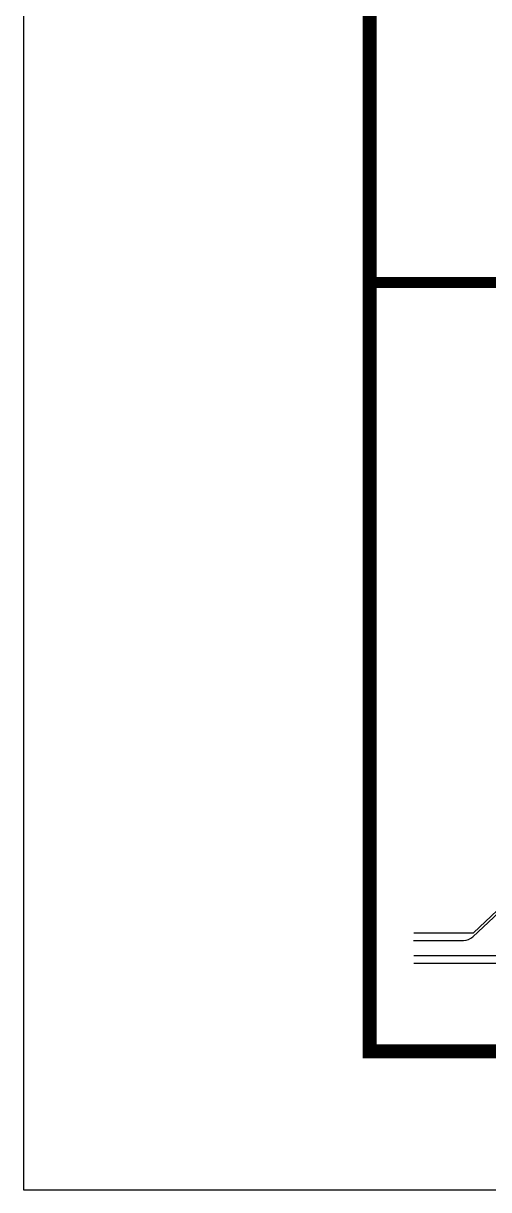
# Model space of a CAD drawing. Extents: x -34815 to 81416, y -425322 to 67478.
# Drawn here: x -2684 to 676, y -185122 to -176696 of the extents above; entities that cross this region are included whole.
import ezdxf

# ---------------------------------------------------------------- set-up
doc = ezdxf.new("R2010")
doc.units = 0
doc.header["$LTSCALE"] = 1000
doc.header["$MEASUREMENT"] = 0
doc.layers.add('PUB_TITLE', color=7, linetype='Continuous')
doc.layers.add('坯担层', color=7, linetype='Continuous')

# ---------------------------------------------------------------- blocks, each defined once
blk = doc.blocks.new('A1100图框')
at = {"layer": 'PUB_TITLE'}
blk.add_lwpolyline([(-2684, 8078), (81416, 8078), (81416, 67478), (-2684, 67478)], close=True, dxfattribs=at)
at = {"layer": 'PUB_TITLE', "const_width": 100}
blk.add_lwpolyline([(-184, 9078), (80416, 9078), (80416, 66478), (-184, 66478)], close=True, dxfattribs=at)
blk = doc.blocks.new('jhjuuoiuo')
at = {"color": 9, "linetype": 'Continuous'}
for p, q in [((164271, 259360), (265568, 354650)), ((164555, 261687), (264540, 355743)), ((129802, 261687), (164555, 261687)), ((129797, 257187), (158789, 257187)), ((289123, 248187), (129880, 248187)), ((289623, 243687), (129880, 243687))]:
    blk.add_line(p, q, dxfattribs=at)
blk.add_arc((158789, 265187), 8000, 270.000014, 313.249996, dxfattribs=at)
blk = doc.blocks.new('区位图')
at = {"const_width": 100}
blk.add_lwpolyline([(170513, -169275), (170513, -162332), (160613, -162332)], dxfattribs=at)
at = {"xscale": 0.01549518806859851, "yscale": 0.01549518806859851, "zscale": 0.01549518806859851}
blk.add_blockref('jhjuuoiuo', (158999, -172259), dxfattribs=at)

msp = doc.modelspace()

# ---------------------------------------------------------------- block references
msp.add_blockref('A1100图框', (0, -193200))
at = {"layer": '坯担层', "xscale": 0.7999999999883585, "yscale": 0.7999999999883585, "zscale": 0.7999999999883585}
msp.add_blockref('区位图', (-128674.1, -48702.1), dxfattribs=at)

doc.saveas('drawing.dxf')
